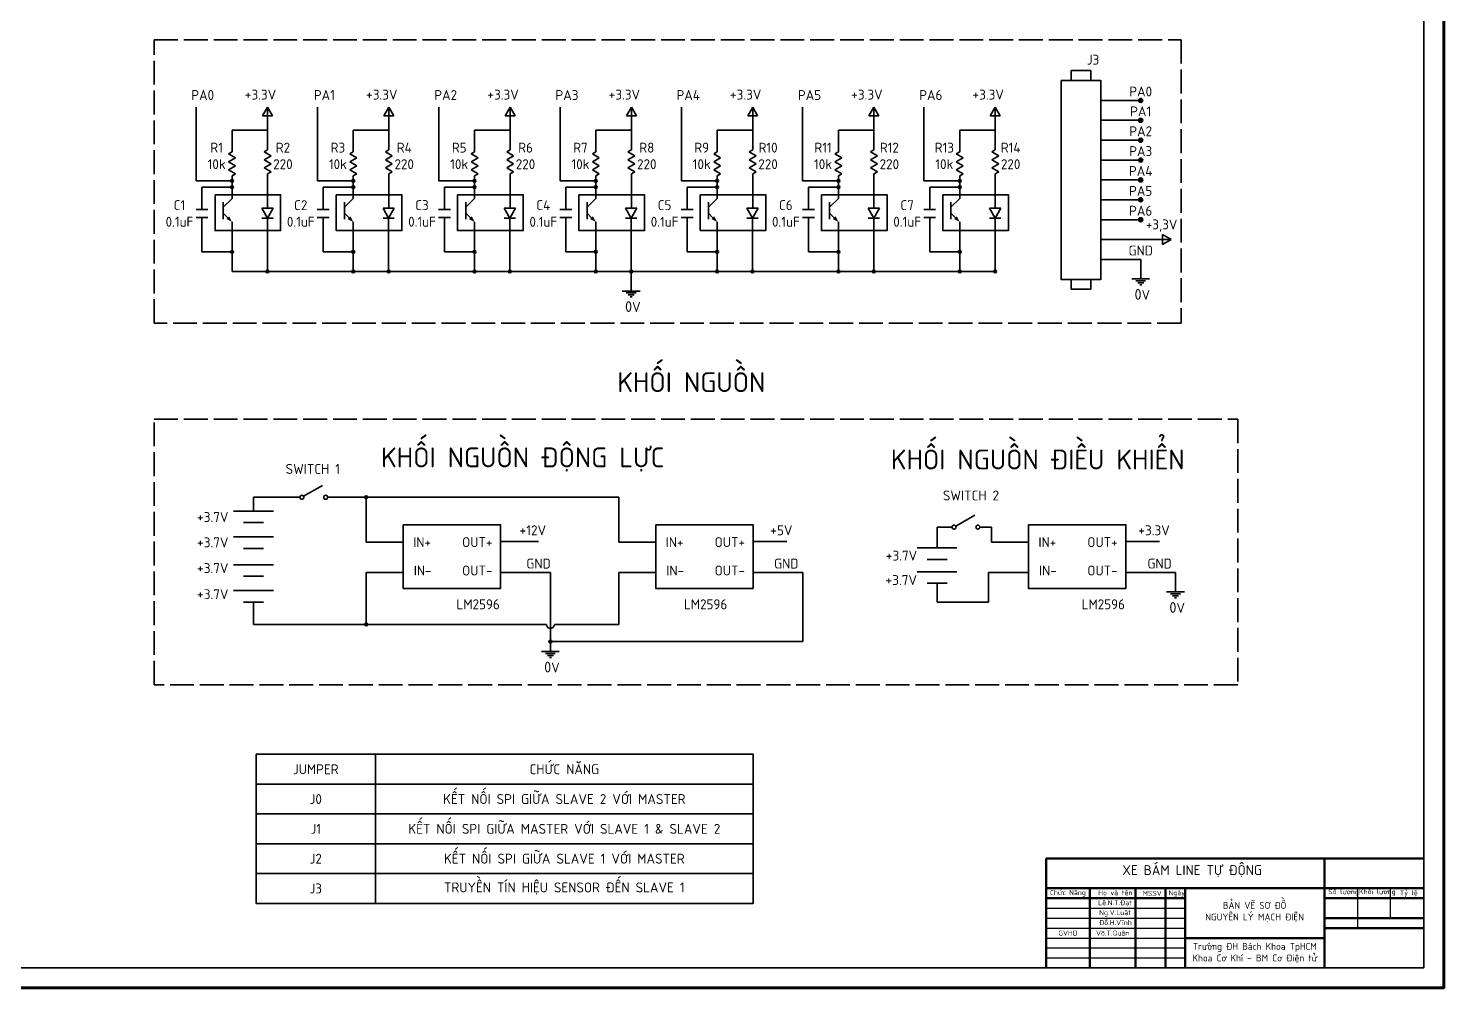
# Model space of a CAD drawing. Header units: inches. Extents: x 0 to 1189, y 0 to 841.
# Drawn here: x 477 to 1189, y 0 to 483 of the extents above; entities that cross this region are included whole.
import ezdxf

# ---------------------------------------------------------------- set-up
doc = ezdxf.new("R2010")
doc.units = ezdxf.units.IN
doc.header["$MEASUREMENT"] = 0
doc.linetypes.add('ACAD_ISO02W100', pattern=[15, 12, -3])
for name, color, linetype, lineweight in [('Chu', 6, 'Continuous', 25), ('Dam', 7, 'Continuous', 50), ('Dash', 5, 'ACAD_ISO02W100', 35), ('FrameWork', 1, 'Continuous', 70), ('Manh', 4, 'Continuous', 25), ('Thin', 3, 'Continuous', 35), ('Work', 7, 'Continuous', 50)]:
    doc.layers.add(name, color=color, linetype=linetype, lineweight=lineweight)
doc.styles.get("Standard").update_dxf_attribs({"font": '', "height": 2.5})
doc.styles.add('TCVN', font='', dxfattribs={"height": 2.5})
doc.styles.get('Standard').set_extended_font_data('TCVN 7284')
doc.styles.get('TCVN').set_extended_font_data('TCVN 7284')

msp = doc.modelspace()

# ---------------------------------------------------------------- hatches: boundary and pattern name
at = {"layer": 'Thin'}
h = msp.add_hatch(color=256, dxfattribs=at)
h.dxf.hatch_style = 1
h.paths.add_polyline_path([(1036.6, 447.37), (1036.6, 446.37), (1037.6, 446.37, 0.414214)])
h.paths.add_polyline_path([(1036.6, 447.37, 0.414214), (1035.6, 446.37), (1036.6, 446.37)])
h.paths.add_polyline_path([(1036.6, 446.37), (1035.6, 446.37, 0.414214), (1036.6, 445.37)])
h.paths.add_polyline_path([(1037.6, 446.37), (1036.6, 446.37), (1036.6, 445.37, 0.414214)])
h = msp.add_hatch(color=256, dxfattribs=at)
h.dxf.hatch_style = 1
h.paths.add_polyline_path([(1036.6, 437.37), (1036.6, 436.37), (1037.6, 436.37, 0.414214)])
h.paths.add_polyline_path([(1036.6, 437.37, 0.414214), (1035.6, 436.37), (1036.6, 436.37)])
h.paths.add_polyline_path([(1036.6, 436.37), (1035.6, 436.37, 0.414214), (1036.6, 435.37)])
h.paths.add_polyline_path([(1037.6, 436.37), (1036.6, 436.37), (1036.6, 435.37, 0.414214)])
h = msp.add_hatch(color=256, dxfattribs=at)
h.dxf.hatch_style = 1
h.paths.add_polyline_path([(1036.6, 427.37), (1036.6, 426.37), (1037.6, 426.37, 0.414214)])
h.paths.add_polyline_path([(1036.6, 427.37, 0.414214), (1035.6, 426.37), (1036.6, 426.37)])
h.paths.add_polyline_path([(1036.6, 426.37), (1035.6, 426.37, 0.414214), (1036.6, 425.37)])
h.paths.add_polyline_path([(1037.6, 426.37), (1036.6, 426.37), (1036.6, 425.37, 0.414214)])
h = msp.add_hatch(color=256, dxfattribs=at)
h.dxf.hatch_style = 1
h.paths.add_polyline_path([(1036.6, 417.37), (1036.6, 416.37), (1037.6, 416.37, 0.414214)])
h.paths.add_polyline_path([(1036.6, 417.37, 0.414214), (1035.6, 416.37), (1036.6, 416.37)])
h.paths.add_polyline_path([(1036.6, 416.37), (1035.6, 416.37, 0.414214), (1036.6, 415.37)])
h.paths.add_polyline_path([(1037.6, 416.37), (1036.6, 416.37), (1036.6, 415.37, 0.414214)])
h = msp.add_hatch(color=256, dxfattribs=at)
h.dxf.hatch_style = 1
h.paths.add_polyline_path([(579.57, 406.59), (579.57, 405.19, 0.414214), (580.27, 405.89, 0.414214)])
h.paths.add_polyline_path([(579.57, 406.59, 0.414214), (578.87, 405.89), (579.57, 405.89)])
h.paths.add_polyline_path([(579.57, 405.89), (578.87, 405.89, 0.414214), (579.57, 405.19)])
h = msp.add_hatch(color=256, dxfattribs=at)
h.dxf.hatch_style = 1
h.paths.add_polyline_path([(640.57, 406.59), (640.57, 405.19, 0.414214), (641.27, 405.89, 0.414214)])
h.paths.add_polyline_path([(640.57, 406.59, 0.414214), (639.87, 405.89), (640.57, 405.89)])
h.paths.add_polyline_path([(640.57, 405.89), (639.87, 405.89, 0.414214), (640.57, 405.19)])
h = msp.add_hatch(color=256, dxfattribs=at)
h.dxf.hatch_style = 1
h.paths.add_polyline_path([(701.57, 406.59), (701.57, 405.19, 0.414214), (702.27, 405.89, 0.414214)])
h.paths.add_polyline_path([(701.57, 406.59, 0.414214), (700.87, 405.89), (701.57, 405.89)])
h.paths.add_polyline_path([(701.57, 405.89), (700.87, 405.89, 0.414214), (701.57, 405.19)])
h = msp.add_hatch(color=256, dxfattribs=at)
h.dxf.hatch_style = 1
h.paths.add_polyline_path([(762.57, 406.59), (762.57, 405.19, 0.414214), (763.27, 405.89, 0.414214)])
h.paths.add_polyline_path([(762.57, 406.59, 0.414214), (761.87, 405.89), (762.57, 405.89)])
h.paths.add_polyline_path([(762.57, 405.89), (761.87, 405.89, 0.414214), (762.57, 405.19)])
h = msp.add_hatch(color=256, dxfattribs=at)
h.dxf.hatch_style = 1
h.paths.add_polyline_path([(823.57, 406.59), (823.57, 405.19, 0.414214), (824.27, 405.89, 0.414214)])
h.paths.add_polyline_path([(823.57, 406.59, 0.414214), (822.87, 405.89), (823.57, 405.89)])
h.paths.add_polyline_path([(823.57, 405.89), (822.87, 405.89, 0.414214), (823.57, 405.19)])
h = msp.add_hatch(color=256, dxfattribs=at)
h.dxf.hatch_style = 1
h.paths.add_polyline_path([(884.57, 406.59), (884.57, 405.19, 0.414214), (885.27, 405.89, 0.414214)])
h.paths.add_polyline_path([(884.57, 406.59, 0.414214), (883.87, 405.89), (884.57, 405.89)])
h.paths.add_polyline_path([(884.57, 405.89), (883.87, 405.89, 0.414214), (884.57, 405.19)])
h = msp.add_hatch(color=256, dxfattribs=at)
h.dxf.hatch_style = 1
h.paths.add_polyline_path([(945.57, 406.59), (945.57, 405.19, 0.414214), (946.27, 405.89, 0.414214)])
h.paths.add_polyline_path([(945.57, 406.59, 0.414214), (944.87, 405.89), (945.57, 405.89)])
h.paths.add_polyline_path([(945.57, 405.89), (944.87, 405.89, 0.414214), (945.57, 405.19)])
h = msp.add_hatch(color=256, dxfattribs=at)
h.dxf.hatch_style = 1
h.paths.add_polyline_path([(1036.6, 407.37), (1036.6, 406.37), (1037.6, 406.37, 0.414214)])
h.paths.add_polyline_path([(1036.6, 407.37, 0.414214), (1035.6, 406.37), (1036.6, 406.37)])
h.paths.add_polyline_path([(1036.6, 406.37), (1035.6, 406.37, 0.414214), (1036.6, 405.37)])
h.paths.add_polyline_path([(1037.6, 406.37), (1036.6, 406.37), (1036.6, 405.37, 0.414214)])
h = msp.add_hatch(color=256, dxfattribs=at)
h.dxf.hatch_style = 1
h.paths.add_polyline_path([(579.57, 403.48), (579.57, 402.08, 0.414214), (580.27, 402.78, 0.414214)])
h.paths.add_polyline_path([(579.57, 403.48, 0.414214), (578.87, 402.78), (579.57, 402.78)])
h.paths.add_polyline_path([(579.57, 402.78), (578.87, 402.78, 0.414214), (579.57, 402.08)])
h = msp.add_hatch(color=256, dxfattribs=at)
h.dxf.hatch_style = 1
h.paths.add_polyline_path([(640.57, 403.48), (640.57, 402.08, 0.414214), (641.27, 402.78, 0.414214)])
h.paths.add_polyline_path([(640.57, 403.48, 0.414214), (639.87, 402.78), (640.57, 402.78)])
h.paths.add_polyline_path([(640.57, 402.78), (639.87, 402.78, 0.414214), (640.57, 402.08)])
h = msp.add_hatch(color=256, dxfattribs=at)
h.dxf.hatch_style = 1
h.paths.add_polyline_path([(701.57, 403.48), (701.57, 402.08, 0.414214), (702.27, 402.78, 0.414214)])
h.paths.add_polyline_path([(701.57, 403.48, 0.414214), (700.87, 402.78), (701.57, 402.78)])
h.paths.add_polyline_path([(701.57, 402.78), (700.87, 402.78, 0.414214), (701.57, 402.08)])
h = msp.add_hatch(color=256, dxfattribs=at)
h.dxf.hatch_style = 1
h.paths.add_polyline_path([(762.57, 403.48), (762.57, 402.08, 0.414214), (763.27, 402.78, 0.414214)])
h.paths.add_polyline_path([(762.57, 403.48, 0.414214), (761.87, 402.78), (762.57, 402.78)])
h.paths.add_polyline_path([(762.57, 402.78), (761.87, 402.78, 0.414214), (762.57, 402.08)])
h = msp.add_hatch(color=256, dxfattribs=at)
h.dxf.hatch_style = 1
h.paths.add_polyline_path([(823.57, 403.48), (823.57, 402.08, 0.414214), (824.27, 402.78, 0.414214)])
h.paths.add_polyline_path([(823.57, 403.48, 0.414214), (822.87, 402.78), (823.57, 402.78)])
h.paths.add_polyline_path([(823.57, 402.78), (822.87, 402.78, 0.414214), (823.57, 402.08)])
h = msp.add_hatch(color=256, dxfattribs=at)
h.dxf.hatch_style = 1
h.paths.add_polyline_path([(884.57, 403.48), (884.57, 402.08, 0.414214), (885.27, 402.78, 0.414214)])
h.paths.add_polyline_path([(884.57, 403.48, 0.414214), (883.87, 402.78), (884.57, 402.78)])
h.paths.add_polyline_path([(884.57, 402.78), (883.87, 402.78, 0.414214), (884.57, 402.08)])
h = msp.add_hatch(color=256, dxfattribs=at)
h.dxf.hatch_style = 1
h.paths.add_polyline_path([(945.57, 403.48), (945.57, 402.08, 0.414214), (946.27, 402.78, 0.414214)])
h.paths.add_polyline_path([(945.57, 403.48, 0.414214), (944.87, 402.78), (945.57, 402.78)])
h.paths.add_polyline_path([(945.57, 402.78), (944.87, 402.78, 0.414214), (945.57, 402.08)])
h = msp.add_hatch(color=256, dxfattribs=at)
h.dxf.hatch_style = 1
h.paths.add_polyline_path([(1036.6, 397.37), (1036.6, 396.37), (1037.6, 396.37, 0.414214)])
h.paths.add_polyline_path([(1036.6, 397.37, 0.414214), (1035.6, 396.37), (1036.6, 396.37)])
h.paths.add_polyline_path([(1036.6, 396.37), (1035.6, 396.37, 0.414214), (1036.6, 395.37)])
h.paths.add_polyline_path([(1037.6, 396.37), (1036.6, 396.37), (1036.6, 395.37, 0.414214)])
h = msp.add_hatch(color=256, dxfattribs=at)
h.dxf.hatch_style = 1
h.paths.add_polyline_path([(1036.6, 387.37), (1036.6, 386.37), (1037.6, 386.37, 0.414214)])
h.paths.add_polyline_path([(1036.6, 387.37, 0.414214), (1035.6, 386.37), (1036.6, 386.37)])
h.paths.add_polyline_path([(1036.6, 386.37), (1035.6, 386.37, 0.414214), (1036.6, 385.37)])
h.paths.add_polyline_path([(1037.6, 386.37), (1036.6, 386.37), (1036.6, 385.37, 0.414214)])
h = msp.add_hatch(color=256, dxfattribs=at)
h.dxf.hatch_style = 1
h.paths.add_polyline_path([(579.57, 370.97), (579.57, 369.57, 0.414214), (580.27, 370.27, 0.414214)])
h.paths.add_polyline_path([(579.57, 370.97, 0.414214), (578.87, 370.27), (579.57, 370.27)])
h.paths.add_polyline_path([(579.57, 370.27), (578.87, 370.27, 0.414214), (579.57, 369.57)])
h = msp.add_hatch(color=256, dxfattribs=at)
h.dxf.hatch_style = 1
h.paths.add_polyline_path([(640.57, 370.97), (640.57, 369.57, 0.414214), (641.27, 370.27, 0.414214)])
h.paths.add_polyline_path([(640.57, 370.97, 0.414214), (639.87, 370.27), (640.57, 370.27)])
h.paths.add_polyline_path([(640.57, 370.27), (639.87, 370.27, 0.414214), (640.57, 369.57)])
h = msp.add_hatch(color=256, dxfattribs=at)
h.dxf.hatch_style = 1
h.paths.add_polyline_path([(701.57, 370.97), (701.57, 369.57, 0.414214), (702.27, 370.27, 0.414214)])
h.paths.add_polyline_path([(701.57, 370.97, 0.414214), (700.87, 370.27), (701.57, 370.27)])
h.paths.add_polyline_path([(701.57, 370.27), (700.87, 370.27, 0.414214), (701.57, 369.57)])
h = msp.add_hatch(color=256, dxfattribs=at)
h.dxf.hatch_style = 1
h.paths.add_polyline_path([(762.57, 370.97), (762.57, 369.57, 0.414214), (763.27, 370.27, 0.414214)])
h.paths.add_polyline_path([(762.57, 370.97, 0.414214), (761.87, 370.27), (762.57, 370.27)])
h.paths.add_polyline_path([(762.57, 370.27), (761.87, 370.27, 0.414214), (762.57, 369.57)])
h = msp.add_hatch(color=256, dxfattribs=at)
h.dxf.hatch_style = 1
h.paths.add_polyline_path([(823.57, 370.97), (823.57, 369.57, 0.414214), (824.27, 370.27, 0.414214)])
h.paths.add_polyline_path([(823.57, 370.97, 0.414214), (822.87, 370.27), (823.57, 370.27)])
h.paths.add_polyline_path([(823.57, 370.27), (822.87, 370.27, 0.414214), (823.57, 369.57)])
h = msp.add_hatch(color=256, dxfattribs=at)
h.dxf.hatch_style = 1
h.paths.add_polyline_path([(884.57, 370.97), (884.57, 369.57, 0.414214), (885.27, 370.27, 0.414214)])
h.paths.add_polyline_path([(884.57, 370.97, 0.414214), (883.87, 370.27), (884.57, 370.27)])
h.paths.add_polyline_path([(884.57, 370.27), (883.87, 370.27, 0.414214), (884.57, 369.57)])
h = msp.add_hatch(color=256, dxfattribs=at)
h.dxf.hatch_style = 1
h.paths.add_polyline_path([(945.57, 370.97), (945.57, 369.57, 0.414214), (946.27, 370.27, 0.414214)])
h.paths.add_polyline_path([(945.57, 370.97, 0.414214), (944.87, 370.27), (945.57, 370.27)])
h.paths.add_polyline_path([(945.57, 370.27), (944.87, 370.27, 0.414214), (945.57, 369.57)])
h = msp.add_hatch(color=256, dxfattribs=at)
h.dxf.hatch_style = 1
h.paths.add_polyline_path([(597.36, 360.97), (597.36, 359.57, 0.414214), (598.06, 360.27, 0.414214)])
h.paths.add_polyline_path([(597.36, 360.97, 0.414214), (596.66, 360.27), (597.36, 360.27)])
h.paths.add_polyline_path([(597.36, 360.27), (596.66, 360.27, 0.414214), (597.36, 359.57)])
h = msp.add_hatch(color=256, dxfattribs=at)
h.dxf.hatch_style = 1
h.paths.add_polyline_path([(640.57, 360.97), (640.57, 359.57, 0.414214), (641.27, 360.27, 0.414214)])
h.paths.add_polyline_path([(640.57, 360.97, 0.414214), (639.87, 360.27), (640.57, 360.27)])
h.paths.add_polyline_path([(640.57, 360.27), (639.87, 360.27, 0.414214), (640.57, 359.57)])
h = msp.add_hatch(color=256, dxfattribs=at)
h.dxf.hatch_style = 1
h.paths.add_polyline_path([(658.36, 360.97), (658.36, 359.57, 0.414214), (659.06, 360.27, 0.414214)])
h.paths.add_polyline_path([(658.36, 360.97, 0.414214), (657.66, 360.27), (658.36, 360.27)])
h.paths.add_polyline_path([(658.36, 360.27), (657.66, 360.27, 0.414214), (658.36, 359.57)])
h = msp.add_hatch(color=256, dxfattribs=at)
h.dxf.hatch_style = 1
h.paths.add_polyline_path([(701.57, 360.97), (701.57, 359.57, 0.414214), (702.27, 360.27, 0.414214)])
h.paths.add_polyline_path([(701.57, 360.97, 0.414214), (700.87, 360.27), (701.57, 360.27)])
h.paths.add_polyline_path([(701.57, 360.27), (700.87, 360.27, 0.414214), (701.57, 359.57)])
h = msp.add_hatch(color=256, dxfattribs=at)
h.dxf.hatch_style = 1
h.paths.add_polyline_path([(719.36, 360.97), (719.36, 359.57, 0.414214), (720.06, 360.27, 0.414214)])
h.paths.add_polyline_path([(719.36, 360.97, 0.414214), (718.66, 360.27), (719.36, 360.27)])
h.paths.add_polyline_path([(719.36, 360.27), (718.66, 360.27, 0.414214), (719.36, 359.57)])
h = msp.add_hatch(color=256, dxfattribs=at)
h.dxf.hatch_style = 1
h.paths.add_polyline_path([(762.57, 360.97), (762.57, 359.57, 0.414214), (763.27, 360.27, 0.414214)])
h.paths.add_polyline_path([(762.57, 360.97, 0.414214), (761.87, 360.27), (762.57, 360.27)])
h.paths.add_polyline_path([(762.57, 360.27), (761.87, 360.27, 0.414214), (762.57, 359.57)])
h = msp.add_hatch(color=256, dxfattribs=at)
h.dxf.hatch_style = 1
h.paths.add_polyline_path([(780.36, 360.97), (780.36, 359.57, 0.414214), (781.06, 360.27, 0.414214)])
h.paths.add_polyline_path([(780.36, 360.97, 0.414214), (779.66, 360.27), (780.36, 360.27)])
h.paths.add_polyline_path([(780.36, 360.27), (779.66, 360.27, 0.414214), (780.36, 359.57)])
h = msp.add_hatch(color=256, dxfattribs=at)
h.dxf.hatch_style = 1
h.paths.add_polyline_path([(823.57, 360.97), (823.57, 359.57, 0.414214), (824.27, 360.27, 0.414214)])
h.paths.add_polyline_path([(823.57, 360.97, 0.414214), (822.87, 360.27), (823.57, 360.27)])
h.paths.add_polyline_path([(823.57, 360.27), (822.87, 360.27, 0.414214), (823.57, 359.57)])
h = msp.add_hatch(color=256, dxfattribs=at)
h.dxf.hatch_style = 1
h.paths.add_polyline_path([(841.36, 360.97), (841.36, 359.57, 0.414214), (842.06, 360.27, 0.414214)])
h.paths.add_polyline_path([(841.36, 360.97, 0.414214), (840.66, 360.27), (841.36, 360.27)])
h.paths.add_polyline_path([(841.36, 360.27), (840.66, 360.27, 0.414214), (841.36, 359.57)])
h = msp.add_hatch(color=256, dxfattribs=at)
h.dxf.hatch_style = 1
h.paths.add_polyline_path([(884.57, 360.97), (884.57, 359.57, 0.414214), (885.27, 360.27, 0.414214)])
h.paths.add_polyline_path([(884.57, 360.97, 0.414214), (883.87, 360.27), (884.57, 360.27)])
h.paths.add_polyline_path([(884.57, 360.27), (883.87, 360.27, 0.414214), (884.57, 359.57)])
h = msp.add_hatch(color=256, dxfattribs=at)
h.dxf.hatch_style = 1
h.paths.add_polyline_path([(902.36, 360.97), (902.36, 359.57, 0.414214), (903.06, 360.27, 0.414214)])
h.paths.add_polyline_path([(902.36, 360.97, 0.414214), (901.66, 360.27), (902.36, 360.27)])
h.paths.add_polyline_path([(902.36, 360.27), (901.66, 360.27, 0.414214), (902.36, 359.57)])
h = msp.add_hatch(color=256, dxfattribs=at)
h.dxf.hatch_style = 1
h.paths.add_polyline_path([(945.57, 360.97), (945.57, 359.57, 0.414214), (946.27, 360.27, 0.414214)])
h.paths.add_polyline_path([(945.57, 360.97, 0.414214), (944.87, 360.27), (945.57, 360.27)])
h.paths.add_polyline_path([(945.57, 360.27), (944.87, 360.27, 0.414214), (945.57, 359.57)])
h = msp.add_hatch(color=256, dxfattribs=at)
h.dxf.hatch_style = 1
h.paths.add_polyline_path([(963.36, 360.97), (963.36, 359.57, 0.414214), (964.06, 360.27, 0.414214)])
h.paths.add_polyline_path([(963.36, 360.97, 0.414214), (962.66, 360.27), (963.36, 360.27)])
h.paths.add_polyline_path([(963.36, 360.27), (962.66, 360.27, 0.414214), (963.36, 359.57)])
h = msp.add_hatch(color=256, dxfattribs=at)
h.dxf.hatch_style = 1
h.paths.add_polyline_path([(647.06, 247.41), (647.06, 246.01, 0.414214), (647.76, 246.71, 0.414214)])
h.paths.add_polyline_path([(647.06, 247.41, 0.414214), (646.36, 246.71), (647.06, 246.71)])
h.paths.add_polyline_path([(647.06, 246.71), (646.36, 246.71, 0.414214), (647.06, 246.01)])
h = msp.add_hatch(color=256, dxfattribs=at)
h.dxf.hatch_style = 1
h.paths.add_polyline_path([(647.06, 183.46), (647.06, 182.06, 0.414214), (647.76, 182.76, 0.414214)])
h.paths.add_polyline_path([(647.06, 183.46, 0.414214), (646.36, 182.76), (647.06, 182.76)])
h.paths.add_polyline_path([(647.06, 182.76), (646.36, 182.76, 0.414214), (647.06, 182.06)])
h = msp.add_hatch(color=256, dxfattribs=at)
h.dxf.hatch_style = 1
h.paths.add_polyline_path([(739.69, 174.81), (739.69, 173.41, 0.414214), (740.39, 174.11, 0.414214)])
h.paths.add_polyline_path([(739.69, 174.81, 0.414214), (738.99, 174.11), (739.69, 174.11)])
h.paths.add_polyline_path([(739.69, 174.11), (738.99, 174.11, 0.414214), (739.69, 173.41)])

# ---------------------------------------------------------------- linework, layer by layer
at = {"layer": 'Dam'}
for p, q in [((1179, 65), (989, 65)), ((989, 65), (989, 10)), ((989, 65), (989, 60)), ((1129, 65), (1129, 10)), ((989, 55), (989, 50)), ((989, 50), (989, 45)), ((989, 50), (1059, 50)), ((1011, 50), (1011, 10)), ((1034, 50), (1034, 10)), ((1049, 50), (1049, 10)), ((1059, 50), (1059, 10)), ((1179, 50), (1059, 50)), ((1129, 50), (1144, 50)), ((989, 45), (989, 40)), ((989, 45), (1059, 45)), ((1179, 45), (1129, 45)), ((989, 40), (989, 35)), ((989, 35), (989, 30)), ((989, 30), (989, 25)), ((1179, 35), (1129, 35)), ((1179, 30), (1129, 30)), ((1129, 30), (1149, 30)), ((1144, 30), (1161, 30)), ((989, 25), (989, 20)), ((1129, 25), (1059, 25)), ((989, 20), (989, 15)), ((989, 15), (989, 10))]:
    msp.add_line(p, q, dxfattribs=at)
at = {"layer": 'Dash'}
for points in [[(540.39, 476.88), (1056.95, 476.88), (1056.95, 334.32), (540.39, 334.32)], [(540.39, 285.97), (1085.39, 285.97), (1085.39, 152.41), (540.39, 152.41)]]:
    msp.add_lwpolyline(points, close=True, dxfattribs=at)
at = {"layer": 'FrameWork'}
msp.add_lwpolyline([(0, 0), (1189, 0), (1189, 841), (0, 841)], close=True, dxfattribs=at)
at = {"layer": 'Manh'}
for p, q in [((1145.67, 50), (1145.67, 30)), ((1162.33, 35), (1162.33, 50)), ((989, 40), (1059, 40)), ((989, 35), (1059, 35)), ((989, 30), (1059, 30)), ((989, 25), (1059, 25)), ((989, 20), (1059, 20)), ((989, 15), (1059, 15))]:
    msp.add_line(p, q, dxfattribs=at)
at = {"layer": 'Thin'}
for p, q in [((1179, 10), (1179, 831)), ((1001.6, 456.37), (1001.6, 461.37)), ((1001.6, 461.37), (1011.6, 461.37)), ((1011.6, 461.37), (1011.6, 456.37)), ((561.57, 405.89), (561.57, 442.95)), ((597.45, 443.04), (594.95, 438.71)), ((597.45, 443.04), (597.45, 431.5)), ((599.95, 438.71), (597.45, 443.04)), ((622.57, 405.89), (622.57, 442.95)), ((658.45, 443.04), (655.95, 438.71)), ((658.45, 443.04), (658.45, 431.5)), ((660.95, 438.71), (658.45, 443.04)), ((683.57, 405.89), (683.57, 442.95)), ((719.45, 443.04), (716.95, 438.71)), ((719.45, 443.04), (719.45, 431.5)), ((721.95, 438.71), (719.45, 443.04)), ((744.57, 405.89), (744.57, 442.95)), ((780.45, 443.04), (777.95, 438.71)), ((780.45, 443.04), (780.45, 431.5)), ((782.95, 438.71), (780.45, 443.04)), ((805.57, 405.89), (805.57, 442.95)), ((841.45, 443.04), (838.95, 438.71)), ((841.45, 443.04), (841.45, 431.5)), ((843.95, 438.71), (841.45, 443.04)), ((866.57, 405.89), (866.57, 442.95)), ((902.45, 443.04), (899.95, 438.71)), ((902.45, 443.04), (902.45, 431.5)), ((904.95, 438.71), (902.45, 443.04)), ((927.57, 405.89), (927.57, 442.95)), ((963.45, 443.04), (960.95, 438.71)), ((963.45, 443.04), (963.45, 431.5)), ((965.95, 438.71), (963.45, 443.04)), ((1016.6, 446.37), (1036.6, 446.37)), ((594.95, 438.71), (599.95, 438.71)), ((655.95, 438.71), (660.95, 438.71)), ((716.95, 438.71), (721.95, 438.71)), ((777.95, 438.71), (782.95, 438.71)), ((838.95, 438.71), (843.95, 438.71)), ((899.95, 438.71), (904.95, 438.71)), ((960.95, 438.71), (965.95, 438.71)), ((1016.6, 436.37), (1036.6, 436.37)), ((579.57, 420.5), (579.57, 431.5)), ((579.57, 431.5), (597.45, 431.5)), ((597.45, 431.5), (597.45, 421.46)), ((640.57, 420.5), (640.57, 431.5)), ((640.57, 431.5), (658.45, 431.5)), ((658.45, 431.5), (658.45, 421.46)), ((701.57, 420.5), (701.57, 431.5)), ((701.57, 431.5), (719.45, 431.5)), ((719.45, 431.5), (719.45, 421.46)), ((762.57, 420.5), (762.57, 431.5)), ((762.57, 431.5), (780.45, 431.5)), ((780.45, 431.5), (780.45, 421.46)), ((823.57, 420.5), (823.57, 431.5)), ((823.57, 431.5), (841.45, 431.5)), ((841.45, 431.5), (841.45, 421.46)), ((884.57, 420.5), (884.57, 431.5)), ((884.57, 431.5), (902.45, 431.5)), ((902.45, 431.5), (902.45, 421.46)), ((945.57, 420.5), (945.57, 431.5)), ((945.57, 431.5), (963.45, 431.5)), ((963.45, 431.5), (963.45, 421.46)), ((577.84, 419.5), (579.57, 420.5)), ((595.72, 420.46), (597.45, 421.46)), ((599.19, 418.46), (595.72, 420.46)), ((638.84, 419.5), (640.57, 420.5)), ((656.72, 420.46), (658.45, 421.46)), ((660.19, 418.46), (656.72, 420.46)), ((699.84, 419.5), (701.57, 420.5)), ((717.72, 420.46), (719.45, 421.46)), ((721.19, 418.46), (717.72, 420.46)), ((760.84, 419.5), (762.57, 420.5)), ((778.72, 420.46), (780.45, 421.46)), ((782.19, 418.46), (778.72, 420.46)), ((821.84, 419.5), (823.57, 420.5)), ((839.72, 420.46), (841.45, 421.46)), ((843.19, 418.46), (839.72, 420.46)), ((882.84, 419.5), (884.57, 420.5)), ((900.72, 420.46), (902.45, 421.46)), ((904.19, 418.46), (900.72, 420.46)), ((943.84, 419.5), (945.57, 420.5)), ((961.72, 420.46), (963.45, 421.46)), ((965.19, 418.46), (961.72, 420.46)), ((1016.6, 426.37), (1036.6, 426.37)), ((581.3, 417.5), (577.84, 419.5)), ((577.84, 415.5), (581.3, 417.5)), ((581.3, 413.5), (577.84, 415.5)), ((577.84, 411.5), (581.3, 413.5)), ((595.72, 416.46), (599.19, 418.46)), ((599.19, 414.46), (595.72, 416.46)), ((595.72, 412.46), (599.19, 414.46)), ((642.3, 417.5), (638.84, 419.5)), ((638.84, 415.5), (642.3, 417.5)), ((642.3, 413.5), (638.84, 415.5)), ((638.84, 411.5), (642.3, 413.5)), ((656.72, 416.46), (660.19, 418.46)), ((660.19, 414.46), (656.72, 416.46)), ((656.72, 412.46), (660.19, 414.46)), ((703.3, 417.5), (699.84, 419.5)), ((699.84, 415.5), (703.3, 417.5)), ((703.3, 413.5), (699.84, 415.5)), ((699.84, 411.5), (703.3, 413.5)), ((717.72, 416.46), (721.19, 418.46)), ((721.19, 414.46), (717.72, 416.46)), ((717.72, 412.46), (721.19, 414.46)), ((764.3, 417.5), (760.84, 419.5)), ((760.84, 415.5), (764.3, 417.5)), ((764.3, 413.5), (760.84, 415.5)), ((760.84, 411.5), (764.3, 413.5)), ((778.72, 416.46), (782.19, 418.46)), ((782.19, 414.46), (778.72, 416.46)), ((778.72, 412.46), (782.19, 414.46)), ((825.3, 417.5), (821.84, 419.5)), ((821.84, 415.5), (825.3, 417.5)), ((825.3, 413.5), (821.84, 415.5)), ((821.84, 411.5), (825.3, 413.5)), ((839.72, 416.46), (843.19, 418.46)), ((843.19, 414.46), (839.72, 416.46)), ((839.72, 412.46), (843.19, 414.46)), ((886.3, 417.5), (882.84, 419.5)), ((882.84, 415.5), (886.3, 417.5)), ((886.3, 413.5), (882.84, 415.5)), ((882.84, 411.5), (886.3, 413.5)), ((900.72, 416.46), (904.19, 418.46)), ((904.19, 414.46), (900.72, 416.46)), ((900.72, 412.46), (904.19, 414.46)), ((947.3, 417.5), (943.84, 419.5)), ((943.84, 415.5), (947.3, 417.5)), ((947.3, 413.5), (943.84, 415.5)), ((943.84, 411.5), (947.3, 413.5)), ((961.72, 416.46), (965.19, 418.46)), ((965.19, 414.46), (961.72, 416.46)), ((961.72, 412.46), (965.19, 414.46)), ((1016.6, 416.37), (1036.6, 416.37)), ((579.57, 405.89), (561.57, 405.89)), ((577.84, 411.5), (581.3, 409.5)), ((581.3, 409.5), (579.57, 408.5)), ((579.57, 397.06), (579.57, 408.5)), ((595.72, 412.46), (599.19, 410.46)), ((599.19, 410.46), (597.45, 409.46)), ((597.45, 409.46), (597.45, 392.13)), ((640.57, 405.89), (622.57, 405.89)), ((638.84, 411.5), (642.3, 409.5)), ((642.3, 409.5), (640.57, 408.5)), ((640.57, 397.06), (640.57, 408.5)), ((656.72, 412.46), (660.19, 410.46)), ((660.19, 410.46), (658.45, 409.46)), ((658.45, 409.46), (658.45, 392.13)), ((701.57, 405.89), (683.57, 405.89)), ((699.84, 411.5), (703.3, 409.5)), ((703.3, 409.5), (701.57, 408.5)), ((701.57, 397.06), (701.57, 408.5)), ((717.72, 412.46), (721.19, 410.46)), ((721.19, 410.46), (719.45, 409.46)), ((719.45, 409.46), (719.45, 392.13)), ((762.57, 405.89), (744.57, 405.89)), ((760.84, 411.5), (764.3, 409.5)), ((764.3, 409.5), (762.57, 408.5)), ((762.57, 397.06), (762.57, 408.5)), ((778.72, 412.46), (782.19, 410.46)), ((782.19, 410.46), (780.45, 409.46)), ((780.45, 409.46), (780.45, 392.13)), ((823.57, 405.89), (805.57, 405.89)), ((821.84, 411.5), (825.3, 409.5)), ((825.3, 409.5), (823.57, 408.5)), ((823.57, 397.06), (823.57, 408.5)), ((839.72, 412.46), (843.19, 410.46)), ((843.19, 410.46), (841.45, 409.46)), ((841.45, 409.46), (841.45, 392.13)), ((884.57, 405.89), (866.57, 405.89)), ((882.84, 411.5), (886.3, 409.5)), ((886.3, 409.5), (884.57, 408.5)), ((884.57, 397.06), (884.57, 408.5)), ((900.72, 412.46), (904.19, 410.46)), ((904.19, 410.46), (902.45, 409.46)), ((902.45, 409.46), (902.45, 392.13)), ((945.57, 405.89), (927.57, 405.89)), ((943.84, 411.5), (947.3, 409.5)), ((947.3, 409.5), (945.57, 408.5)), ((945.57, 397.06), (945.57, 408.5)), ((961.72, 412.46), (965.19, 410.46)), ((965.19, 410.46), (963.45, 409.46)), ((963.45, 409.46), (963.45, 392.13)), ((1016.6, 406.37), (1036.6, 406.37)), ((579.57, 402.78), (564.47, 402.78)), ((564.47, 402.78), (564.47, 391.49)), ((640.57, 402.78), (625.47, 402.78)), ((625.47, 402.78), (625.47, 391.49)), ((701.57, 402.78), (686.47, 402.78)), ((686.47, 402.78), (686.47, 391.49)), ((762.57, 402.78), (747.47, 402.78)), ((747.47, 402.78), (747.47, 391.49)), ((823.57, 402.78), (808.47, 402.78)), ((808.47, 402.78), (808.47, 391.49)), ((884.57, 402.78), (869.47, 402.78)), ((869.47, 402.78), (869.47, 391.49)), ((945.57, 402.78), (930.47, 402.78)), ((930.47, 402.78), (930.47, 391.49)), ((575.17, 392.66), (579.57, 397.06)), ((575.17, 395.16), (575.17, 386.66)), ((594.52, 392.13), (600.21, 392.13)), ((597.36, 387.2), (594.52, 392.13)), ((600.21, 392.13), (597.36, 387.2)), ((636.17, 392.66), (640.57, 397.06)), ((636.17, 395.16), (636.17, 386.66)), ((655.52, 392.13), (661.21, 392.13)), ((658.36, 387.2), (655.52, 392.13)), ((661.21, 392.13), (658.36, 387.2)), ((697.17, 392.66), (701.57, 397.06)), ((697.17, 395.16), (697.17, 386.66)), ((716.52, 392.13), (722.21, 392.13)), ((719.36, 387.2), (716.52, 392.13)), ((722.21, 392.13), (719.36, 387.2)), ((758.17, 392.66), (762.57, 397.06)), ((758.17, 395.16), (758.17, 386.66)), ((777.52, 392.13), (783.21, 392.13)), ((780.36, 387.2), (777.52, 392.13)), ((783.21, 392.13), (780.36, 387.2)), ((819.17, 392.66), (823.57, 397.06)), ((819.17, 395.16), (819.17, 386.66)), ((838.52, 392.13), (844.21, 392.13)), ((841.36, 387.2), (838.52, 392.13)), ((844.21, 392.13), (841.36, 387.2)), ((880.17, 392.66), (884.57, 397.06)), ((880.17, 395.16), (880.17, 386.66)), ((899.52, 392.13), (905.21, 392.13)), ((902.36, 387.2), (899.52, 392.13)), ((905.21, 392.13), (902.36, 387.2)), ((941.17, 392.66), (945.57, 397.06)), ((941.17, 395.16), (941.17, 386.66)), ((960.52, 392.13), (966.21, 392.13)), ((963.36, 387.2), (960.52, 392.13)), ((966.21, 392.13), (963.36, 387.2)), ((1016.6, 396.37), (1036.6, 396.37)), ((561.47, 391.49), (567.47, 391.49)), ((561.47, 387.49), (567.47, 387.49)), ((564.47, 387.49), (564.47, 370.27)), ((575.17, 389.66), (577.45, 387.39)), ((579.57, 385.27), (579.57, 360.27)), ((594.52, 387.2), (600.21, 387.2)), ((597.36, 387.2), (597.36, 360.27)), ((622.47, 391.49), (628.47, 391.49)), ((622.47, 387.49), (628.47, 387.49)), ((625.47, 387.49), (625.47, 370.27)), ((636.17, 389.66), (638.45, 387.39)), ((640.57, 385.27), (640.57, 360.27)), ((655.52, 387.2), (661.21, 387.2)), ((658.36, 387.2), (658.36, 360.27)), ((683.47, 391.49), (689.47, 391.49)), ((683.47, 387.49), (689.47, 387.49)), ((686.47, 387.49), (686.47, 370.27)), ((697.17, 389.66), (699.45, 387.39)), ((701.57, 385.27), (701.57, 360.27)), ((716.52, 387.2), (722.21, 387.2)), ((719.36, 387.2), (719.36, 360.27)), ((744.47, 391.49), (750.47, 391.49)), ((744.47, 387.49), (750.47, 387.49)), ((747.47, 387.49), (747.47, 370.27)), ((758.17, 389.66), (760.45, 387.39)), ((762.57, 385.27), (762.57, 360.27)), ((777.52, 387.2), (783.21, 387.2)), ((780.36, 387.2), (780.36, 360.27)), ((805.47, 391.49), (811.47, 391.49)), ((805.47, 387.49), (811.47, 387.49)), ((808.47, 387.49), (808.47, 370.27)), ((819.17, 389.66), (821.45, 387.39)), ((823.57, 385.27), (823.57, 360.27)), ((838.52, 387.2), (844.21, 387.2)), ((841.36, 387.2), (841.36, 360.27)), ((866.47, 391.49), (872.47, 391.49)), ((866.47, 387.49), (872.47, 387.49)), ((869.47, 387.49), (869.47, 370.27)), ((880.17, 389.66), (882.45, 387.39)), ((884.57, 385.27), (884.57, 360.27)), ((899.52, 387.2), (905.21, 387.2)), ((902.36, 387.2), (902.36, 360.27)), ((927.47, 391.49), (933.47, 391.49)), ((927.47, 387.49), (933.47, 387.49)), ((930.47, 387.49), (930.47, 370.27)), ((941.17, 389.66), (943.45, 387.39)), ((945.57, 385.27), (945.57, 360.27)), ((960.52, 387.2), (966.21, 387.2)), ((963.36, 387.2), (963.36, 360.27)), ((1016.6, 386.37), (1036.6, 386.37)), ((1051.85, 376.37), (1047.52, 378.87)), ((1047.52, 378.87), (1047.52, 373.87)), ((564.47, 370.27), (579.57, 370.27)), ((625.47, 370.27), (640.57, 370.27)), ((686.47, 370.27), (701.57, 370.27)), ((747.47, 370.27), (762.57, 370.27)), ((808.47, 370.27), (823.57, 370.27)), ((869.47, 370.27), (884.57, 370.27)), ((930.47, 370.27), (945.57, 370.27)), ((1016.6, 376.37), (1051.85, 376.37)), ((1047.52, 373.87), (1051.85, 376.37)), ((1016.6, 366.37), (1036.6, 366.37)), ((1036.6, 366.37), (1036.6, 356.6)), ((579.57, 360.27), (963.36, 360.27)), ((780.36, 360.27), (780.36, 350.5)), ((1001.6, 356.37), (1001.6, 351.37)), ((1011.6, 351.37), (1011.6, 356.37)), ((1032.1, 356.6), (1041.1, 356.6)), ((775.86, 350.5), (784.86, 350.5)), ((777.86, 349.5), (782.86, 349.5)), ((1001.6, 351.37), (1011.6, 351.37)), ((1034.1, 355.6), (1039.1, 355.6)), ((1035.1, 354.6), (1038.1, 354.6)), ((1036.1, 353.6), (1037.1, 353.6)), ((778.86, 348.5), (781.86, 348.5)), ((779.86, 347.5), (780.86, 347.5)), ((615.58, 247.21), (625.11, 252.71)), ((590.38, 246.71), (613.72, 246.71)), ((590.38, 239.79), (590.38, 246.71)), ((627.71, 246.71), (774.06, 246.71)), ((647.06, 246.71), (647.06, 224.09)), ((774.06, 246.71), (774.06, 224.09)), ((600.38, 239.79), (580.38, 239.79)), ((943.59, 232.21), (953.12, 237.71)), ((595.38, 234.04), (585.38, 234.04)), ((934.19, 231.71), (941.73, 231.71)), ((934.19, 221.21), (934.19, 231.71)), ((955.72, 231.71), (961.51, 231.71)), ((961.51, 231.71), (961.51, 224.09)), ((600.38, 226.79), (580.38, 226.79)), ((595.38, 221.04), (585.38, 221.04)), ((665.69, 224.09), (647.06, 224.09)), ((714.69, 224.4), (733.69, 224.4)), ((792.69, 224.09), (774.06, 224.09)), ((841.69, 224.4), (858.69, 224.4)), ((944.19, 221.21), (924.19, 221.21)), ((980.14, 224.09), (961.51, 224.09)), ((1029.14, 224.4), (1046.14, 224.4)), ((939.19, 215.46), (929.19, 215.46)), ((600.38, 212.79), (580.38, 212.79)), ((595.38, 207.04), (585.38, 207.04)), ((665.69, 208.88), (647.06, 208.88)), ((647.06, 208.88), (647.06, 182.76)), ((714.69, 208.88), (739.69, 208.88)), ((739.69, 208.88), (739.69, 169.11)), ((792.69, 208.88), (774.06, 208.88)), ((774.06, 208.88), (774.06, 182.76)), ((841.69, 208.88), (866.69, 208.88)), ((866.69, 208.88), (866.69, 174.11)), ((944.19, 209.21), (924.19, 209.21)), ((980.14, 208.88), (960.14, 208.88)), ((960.14, 208.88), (960.14, 193.88)), ((1029.14, 208.88), (1054.14, 208.88)), ((1054.14, 208.88), (1054.14, 199.11)), ((600.38, 199.79), (580.38, 199.79)), ((939.19, 203.46), (929.19, 203.46)), ((934.19, 193.88), (934.19, 203.46)), ((595.38, 194.04), (585.38, 194.04)), ((590.38, 194.04), (590.38, 182.76)), ((934.19, 193.88), (960.14, 193.88)), ((1049.64, 199.11), (1058.64, 199.11)), ((1051.64, 198.11), (1056.64, 198.11)), ((1052.64, 197.11), (1055.64, 197.11)), ((1053.64, 196.11), (1054.64, 196.11)), ((737.69, 182.76), (590.38, 182.76)), ((774.06, 182.76), (741.69, 182.76)), ((739.69, 174.11), (866.69, 174.11)), ((735.19, 169.11), (744.19, 169.11)), ((737.19, 168.11), (742.19, 168.11)), ((738.19, 167.11), (741.19, 167.11)), ((739.19, 166.11), (740.19, 166.11)), ((651.7, 117.41), (651.7, 42.41)), ((591.7, 102.41), (841.7, 102.41)), ((591.7, 87.41), (841.7, 87.41)), ((591.7, 72.41), (841.7, 72.41)), ((591.7, 57.41), (841.7, 57.41)), ((20, 10), (1179, 10))]:
    msp.add_line(p, q, dxfattribs=at)
for points in [[(996.6, 456.37), (1016.6, 456.37), (1016.6, 356.37), (996.6, 356.37)], [(571.04, 398.94), (604.04, 398.94), (604.04, 380.94), (571.04, 380.94)], [(632.04, 398.94), (665.04, 398.94), (665.04, 380.94), (632.04, 380.94)], [(693.04, 398.94), (726.04, 398.94), (726.04, 380.94), (693.04, 380.94)], [(754.04, 398.94), (787.04, 398.94), (787.04, 380.94), (754.04, 380.94)], [(815.04, 398.94), (848.04, 398.94), (848.04, 380.94), (815.04, 380.94)], [(876.04, 398.94), (909.04, 398.94), (909.04, 380.94), (876.04, 380.94)], [(937.04, 398.94), (970.04, 398.94), (970.04, 380.94), (937.04, 380.94)], [(665.69, 232.88), (714.69, 232.88), (714.69, 200.88), (665.69, 200.88)], [(792.69, 232.88), (841.69, 232.88), (841.69, 200.88), (792.69, 200.88)], [(980.14, 232.88), (1029.14, 232.88), (1029.14, 200.88), (980.14, 200.88)], [(591.7, 117.41), (841.7, 117.41), (841.7, 42.41), (591.7, 42.41)]]:
    msp.add_lwpolyline(points, close=True, dxfattribs=at)
for points in [[(579.57, 385.27, 0, 2, 0), (577.45, 387.39, 2, 2, 0)], [(640.57, 385.27, 0, 2, 0), (638.45, 387.39, 2, 2, 0)], [(701.57, 385.27, 0, 2, 0), (699.45, 387.39, 2, 2, 0)], [(762.57, 385.27, 0, 2, 0), (760.45, 387.39, 2, 2, 0)], [(823.57, 385.27, 0, 2, 0), (821.45, 387.39, 2, 2, 0)], [(884.57, 385.27, 0, 2, 0), (882.45, 387.39, 2, 2, 0)], [(945.57, 385.27, 0, 2, 0), (943.45, 387.39, 2, 2, 0)]]:
    msp.add_lwpolyline(points, format="xyseb", dxfattribs=at)
for centre, radius in [((1036.6, 446.37), 1), ((1036.6, 436.37), 1), ((1036.6, 426.37), 1), ((1036.6, 416.37), 1), ((579.57, 405.89), 0.7), ((640.57, 405.89), 0.7), ((701.57, 405.89), 0.7), ((762.57, 405.89), 0.7), ((823.57, 405.89), 0.7), ((884.57, 405.89), 0.7), ((945.57, 405.89), 0.7), ((1036.6, 406.37), 1), ((579.57, 402.78), 0.7), ((640.57, 402.78), 0.7), ((701.57, 402.78), 0.7), ((762.57, 402.78), 0.7), ((823.57, 402.78), 0.7), ((884.57, 402.78), 0.7), ((945.57, 402.78), 0.7), ((1036.6, 396.37), 1), ((1036.6, 386.37), 1), ((579.57, 370.27), 0.7), ((640.57, 370.27), 0.7), ((701.57, 370.27), 0.7), ((762.57, 370.27), 0.7), ((823.57, 370.27), 0.7), ((884.57, 370.27), 0.7), ((945.57, 370.27), 0.7), ((597.36, 360.27), 0.7), ((640.57, 360.27), 0.7), ((658.36, 360.27), 0.7), ((701.57, 360.27), 0.7), ((719.36, 360.27), 0.7), ((762.57, 360.27), 0.7), ((780.36, 360.27), 0.7), ((823.57, 360.27), 0.7), ((841.36, 360.27), 0.7), ((884.57, 360.27), 0.7), ((902.36, 360.27), 0.7), ((945.57, 360.27), 0.7), ((963.36, 360.27), 0.7), ((614.72, 246.71), 1), ((626.71, 246.71), 1), ((647.06, 246.71), 0.7), ((942.73, 231.71), 1), ((954.72, 231.71), 1), ((647.06, 182.76), 0.7), ((739.69, 174.11), 0.7)]:
    msp.add_circle(centre, radius, dxfattribs=at)
msp.add_arc((739.69, 182.76), 2, 180, 360, dxfattribs=at)

# ---------------------------------------------------------------- texts
at = {"char_height": 10, "attachment_point": 5}
for s, insert in [('KHỐI NGUỒN', (810.6, 304.62)), ('KHỐI NGUỒN ĐỘNG LỰC', (725.79, 265.72)), ('KHỐI NGUỒN ĐIỀU KHIỂN', (984.8, 265.72))]:
    msp.add_mtext_dynamic_manual_height_columns(s, width=181.2087, gutter_width=12.5, heights=[0], dxfattribs=dict(at, insert=insert))
at = {"layer": 'Chu'}
for s, width, gutter_width, heights, insert, char_height, attachment_point in [('\\pi33.375;XE BÁM LINE TỰ ĐỘNG', 135, 1, [7.98], (994, 61.66), 5, 1), ('\\pi1.95833;Số lượng', 16.6667, 1, [5], (1129, 49.55), 2.5, 1), ('\\pi0.70833;Khối lượng', 16.6667, 1, [0], (1145.67, 49.54), 2.5, 1), ('Chức Năng', 22, 1, [0], (1000, 47.5), 2.5, 5), ('\\pi4.1875;Lê.N.T.Đạt', 23, 1, [5], (1011, 44.02), 2.5, 1), ('\\pi4.25;Họ và tên', 23, 1, [5], (1011, 49.02), 2.5, 1), ('\\pi3.5625;MSSV', 15, 1, [5], (1034, 48.73), 2.5, 1), ('\\pi1.625;Ngày', 10, 1, [5], (1049, 49.02), 2.5, 1), ('BẢN VẼ SƠ ĐỒ\\PNGUYÊN LÝ MẠCH ĐIỆN', 70, 1, [0], (1093.9, 38.11), 3.5, 5), ('\\pi4.64583;Tỷ lệ', 16.6667, 1, [0], (1162.33, 48.99), 2.5, 1), ('\\pi4.75;Ng.V.Luật', 23, 1, [5], (1011, 39.02), 2.5, 1), ('GVHD', 22, 1, [0], (1000, 27.5), 2.5, 5), ('Võ.T.Quân', 23, 12.5, [0], (1022.5, 27.5), 2.5, 5), ('\\pi4.69508;Đỗ.H.Vĩnh', 23, 1, [5], (1011, 34.02), 2.5, 1)]:
    msp.add_mtext_dynamic_manual_height_columns(s, width=width, gutter_width=gutter_width, heights=heights, dxfattribs=dict(at, insert=insert, char_height=char_height, attachment_point=attachment_point))
at = {"layer": 'Work', "attachment_point": 5}
for s, width, insert, char_height in [('J3', 16.0492, (1012.63, 466.87), 5), ('PA0', 16.0492, (564.83, 449.08), 5), ('{\\H1.08333x;+}3.3V', 8.8276, (593.84, 449.52), 5), ('PA1', 16.0492, (626.03, 449.08), 5), ('{\\H1.08333x;+}3.3V', 8.8276, (654.84, 449.52), 5), ('PA2', 16.0492, (687.03, 449.08), 5), ('{\\H1.08333x;+}3.3V', 8.8276, (715.84, 449.52), 5), ('PA3', 16.0492, (748.03, 449.08), 5), ('{\\H1.08333x;+}3.3V', 8.8276, (776.84, 449.52), 5), ('PA4', 16.0492, (809.03, 449.08), 5), ('{\\H1.08333x;+}3.3V', 8.8276, (837.84, 449.52), 5), ('PA5', 16.0492, (870.03, 449.08), 5), ('{\\H1.08333x;+}3.3V', 8.8276, (898.84, 449.52), 5), ('PA6', 16.0492, (931.03, 449.08), 5), ('{\\H1.08333x;+}3.3V', 8.8276, (959.84, 449.52), 5), ('PA0', 16.0492, (1036.6, 450.87), 5), ('PA1', 16.0492, (1036.6, 440.87), 5), ('PA2', 16.0492, (1036.6, 430.87), 5), ('R1\\P10k', 10.2759, (571.84, 418.47), 5), ('R2\\P220', 10.2759, (605.19, 418.46), 5), ('R3\\P10k', 10.2759, (632.84, 418.47), 5), ('R4\\P220', 10.2759, (666.19, 418.46), 5), ('R5\\P10k', 10.2759, (693.84, 418.47), 5), ('R6\\P220', 10.2759, (727.19, 418.46), 5), ('R7\\P10k', 10.2759, (754.84, 418.47), 5), ('R8\\P220', 10.2759, (788.19, 418.46), 5), ('R9\\P10k', 10.2759, (815.84, 418.47), 5), ('R10\\P220', 10.2759, (849.19, 418.46), 5), ('R11\\P10k', 10.2759, (876.84, 418.47), 5), ('R12\\P220', 10.2759, (910.19, 418.46), 5), ('R13\\P10k', 10.2759, (937.84, 418.47), 5), ('R14\\P220', 10.2759, (971.19, 418.46), 5), ('PA3', 16.0492, (1036.6, 420.87), 5), ('PA4', 16.0492, (1036.6, 410.87), 5), ('PA5', 16.0492, (1036.6, 400.87), 5), ('C1\\P0.1uF', 10.2759, (553.13, 389.52), 5), ('C2\\P0.1uF', 10.2759, (614.13, 389.52), 5), ('C3\\P0.1uF', 10.2759, (675.13, 389.52), 5), ('C4\\P0.1uF', 10.2759, (736.13, 389.52), 5), ('C5\\P0.1uF', 10.2759, (797.13, 389.52), 5), ('C6\\P0.1uF', 10.2759, (858.13, 389.52), 5), ('C7\\P0.1uF', 10.2759, (919.13, 389.52), 5), ('PA6', 16.0492, (1036.6, 390.87), 5), ('+3,3V', 16.0492, (1047.13, 383.39), 5), ('GND', 16.0492, (1036.6, 370.87), 5), ('{\\H1.08333x;0}V', 8.8276, (1037.42, 348.79), 5), ('{\\H1.08333x;0}V', 8.8276, (781.18, 342.68), 5), ('SWITCH 1', 34.1977, (620.25, 260.98), 5), ('SWITCH 2', 34.1977, (951.25, 247.62), 5), ('{\\H1.08333x;+}3.7V', 8.8276, (569.83, 236.99), 5), ('{\\H1.08333x;+}12V', 8.8276, (730.81, 230.33), 5), ('{\\H1.08333x;+}5V', 8.8276, (855.81, 230.33), 5), ('{\\H1.08333x;+}3.3V', 8.8276, (1043.26, 230.33), 5), ('{\\H1.08333x;+}3.7V', 8.8276, (569.83, 224.24), 5), ('IN+', 15.9507, (675.18, 224.16), 5), ('OUT+', 15.9507, (702.92, 224.16), 5), ('IN+', 15.9507, (802.18, 224.16), 5), ('OUT+', 15.9507, (829.92, 224.16), 5), ('IN+', 15.9507, (989.64, 224.16), 5), ('OUT+', 15.9507, (1017.38, 224.16), 5), ('{\\H1.08333x;+}3.7V', 8.8276, (569.83, 211.29), 5), ('GND', 16.0492, (733.74, 213.38), 5), ('GND', 16.0492, (858.36, 213.38), 5), ('{\\H1.08333x;+}3.7V', 8.8276, (916.22, 217.59), 5), ('GND', 16.0492, (1046.12, 213.38), 5), ('IN-', 15.9507, (675.45, 209.87), 5), ('OUT-', 15.9507, (702.92, 209.87), 5), ('IN-', 15.9507, (802.45, 209.87), 5), ('OUT-', 15.9507, (829.92, 209.87), 5), ('{\\H1.08333x;+}3.7V', 8.8276, (916.12, 205.3), 5), ('IN-', 15.9507, (989.91, 209.87), 5), ('OUT-', 15.9507, (1017.38, 209.87), 5), ('{\\H1.08333x;+}3.7V', 8.8276, (569.83, 198.18), 5), ('LM2596', 38.0378, (703.36, 192.88), 5), ('LM2596', 38.0378, (817.79, 192.88), 5), ('LM2596', 38.0378, (1017.81, 192.88), 5), ('{\\H1.08333x;0}V', 8.8276, (1054.96, 191.29), 5), ('{\\H1.08333x;0}V', 8.8276, (740.5, 161.29), 5), ('Trường ĐH Bách Khoa TpHCM\\PKhoa Cơ Khí - BM Cơ Điện tử', 70, (1094, 17.5), 3.5)]:
    msp.add_mtext_dynamic_manual_height_columns(s, width=width, gutter_width=12.5, heights=[0], dxfattribs=dict(at, insert=insert, char_height=char_height))
at = {"layer": 'Work', "char_height": 5, "attachment_point": 5, "style": 'TCVN'}
for s, width, insert in [('CHỨC NĂNG', 190, (746.7, 109.91)), ('JUMPER', 60, (621.7, 109.91)), ('KẾT NỐI SPI GIỮA SLAVE 2 VỚI MASTER', 190, (746.7, 94.91)), ('J0', 60, (621.7, 94.91)), ('KẾT NỐI SPI GIỮA MASTER VỚI SLAVE 1 & SLAVE 2', 190, (746.7, 79.91)), ('J1', 60, (621.7, 79.91)), ('J2', 60, (621.7, 64.91)), ('KẾT NỐI SPI GIỮA SLAVE 1 VỚI MASTER', 190, (746.7, 64.91)), ('J3', 60, (621.7, 49.91)), ('TRUYỀN TÍN HIỆU SENSOR ĐẾN SLAVE 1', 190, (746.7, 49.91))]:
    msp.add_mtext_dynamic_manual_height_columns(s, width=width, gutter_width=12.5, heights=[0], dxfattribs=dict(at, insert=insert))

doc.saveas('drawing.dxf')
